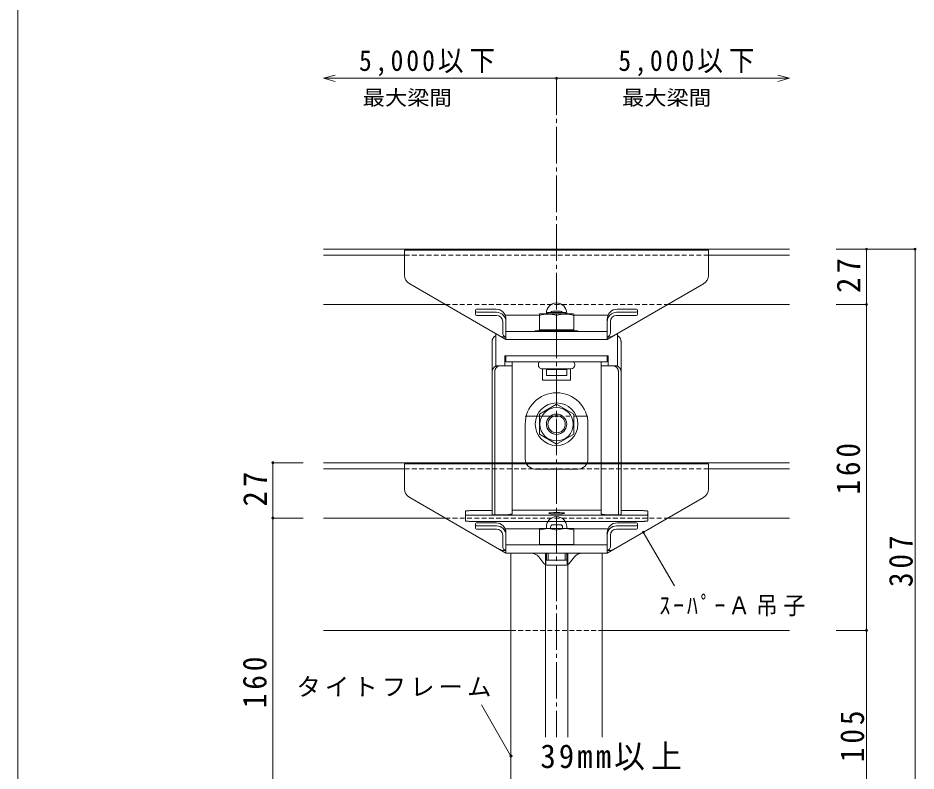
# Model space of a CAD drawing. Units: millimetres, scale not verified. Extents: x -1135 to 2170, y -1086 to 2575.
# Drawn here: x -1134.2 to -691, y -899.9 to -528.4 of the extents above; entities that cross this region are included whole.
import ezdxf
from ezdxf.enums import TextEntityAlignment as Align

# ---------------------------------------------------------------- set-up
doc = ezdxf.new("R2010")
doc.units = ezdxf.units.MM
doc.header["$LTSCALE"] = 2
doc.header["$PDMODE"] = 32
doc.header["$PDSIZE"] = 1
doc.linetypes.add('CHAIN2', pattern=[12, 9, -1, 1, -1])
doc.linetypes.add('DASHED1', pattern=[1.8, 1.2, -0.6])
doc.layers.add('0-1', color=4, linetype='Continuous', lineweight=18)
doc.styles.add('ＭＳ ゴシック', font='')
doc.styles.get('ＭＳ ゴシック').set_extended_font_data('MS Gothic')

msp = doc.modelspace()

# ---------------------------------------------------------------- linework, layer by layer
at = {"layer": '0-1', "color": 2}
msp.add_line((-1134.243, -1085.885), (-1134.243, 34.121), dxfattribs=at)
at = {"layer": '0-1', "color": 7}
for p, q in [((-983.411, -558.13), (-977.616, -556.578)), ((-983.411, -558.13), (-977.616, -559.683)), ((-753.411, -558.13), (-759.207, -556.578)), ((-753.411, -558.13), (-759.207, -559.683)), ((-715.501, -642.393), (-715.501, -830.493)), ((-730.502, -669.693), (-715.501, -669.693)), ((-793.411, -748.376), (-943.411, -748.376)), ((-943.411, -760.622), (-943.411, -748.376)), ((-793.411, -760.622), (-793.411, -748.376)), ((-940.911, -764.952), (-893.411, -792.376)), ((-795.911, -764.952), (-843.411, -792.376)), ((-993.411, -775.076), (-1008.411, -775.076)), ((-908.411, -777.938), (-908.411, -779.853)), ((-898.271, -777.438), (-907.911, -777.438)), ((-907.711, -778.955), (-898.011, -778.955)), ((-873.411, -780.376), (-873.411, -779.376)), ((-871.411, -780.376), (-871.411, -779.576)), ((-870.211, -778.376), (-866.611, -778.376)), ((-865.411, -780.376), (-865.411, -779.576)), ((-863.411, -780.376), (-863.411, -779.376)), ((-829.111, -778.955), (-838.811, -778.955)), ((-828.911, -777.438), (-838.564, -777.438)), ((-828.411, -777.938), (-828.411, -779.853)), ((-898.011, -780.553), (-907.711, -780.553)), ((-895.011, -783.553), (-895.011, -789.076)), ((-876.911, -780.376), (-893.807, -780.376)), ((-893.411, -788.376), (-893.411, -782.297)), ((-876.911, -780.32), (-876.661, -780.176)), ((-868.411, -788.176), (-868.411, -781.08)), ((-859.911, -788.176), (-859.911, -780.32)), ((-859.911, -780.376), (-843.015, -780.376)), ((-843.411, -788.376), (-843.411, -782.297)), ((-841.811, -783.553), (-841.811, -789.076)), ((-838.811, -780.553), (-829.111, -780.553)), ((-825.596, -782.09), (-810.286, -808.605)), ((-893.411, -788.376), (-843.411, -788.376)), ((-893.411, -792.376), (-893.411, -788.376)), ((-875.75, -788.376), (-875.447, -788.268)), ((-861.072, -788.376), (-861.376, -788.268)), ((-843.411, -792.376), (-843.411, -788.376)), ((-894.15, -791.176), (-893.411, -791.176)), ((-893.278, -792.376), (-843.411, -792.376)), ((-890.911, -950.876), (-890.911, -792.376)), ((-873.911, -883.143), (-873.911, -792.376)), ((-873.411, -795.876), (-873.411, -792.376)), ((-872.599, -795.876), (-872.599, -792.376)), ((-864.223, -795.876), (-864.223, -792.376)), ((-863.411, -795.876), (-863.411, -792.376)), ((-862.911, -883.143), (-862.911, -792.376)), ((-845.911, -883.143), (-845.911, -792.376)), ((-842.673, -791.176), (-843.411, -791.176)), ((-874.662, -797.437), (-877.208, -794.253)), ((-873.661, -798.188), (-873.661, -795.876)), ((-873.661, -795.876), (-863.161, -795.876)), ((-863.161, -798.188), (-863.161, -795.876)), ((-862.16, -797.437), (-859.615, -794.253)), ((-864.113, -798.376), (-872.709, -798.376)), ((-730.502, -830.493), (-715.501, -830.493)), ((-715.501, -830.493), (-715.501, -935.493)), ((-890.911, -892.501), (-905.453, -867.317))]:
    msp.add_line(p, q, dxfattribs=at)
at = {"layer": '0-1', "color": 7, "linetype": 'CHAIN2'}
for p, q in [((-868.411, -558.13), (-868.411, -883.143)), ((-883.911, -724.793), (-852.911, -724.793))]:
    msp.add_line(p, q, dxfattribs=at)
at = {"layer": '0-1', "color": 3}
for p, q in [((-753.411, -642.393), (-983.411, -642.393)), ((-943.411, -645.393), (-983.411, -645.393)), ((-753.411, -645.393), (-793.411, -645.393)), ((-923.375, -669.693), (-983.411, -669.693)), ((-753.411, -669.693), (-813.447, -669.693)), ((-753.411, -747.776), (-983.411, -747.776)), ((-943.411, -750.776), (-983.411, -750.776)), ((-753.411, -750.776), (-793.411, -750.776)), ((-923.376, -775.076), (-983.411, -775.076)), ((-753.411, -775.076), (-813.447, -775.076)), ((-890.911, -830.493), (-983.411, -830.493)), ((-753.411, -830.493), (-845.911, -830.493))]:
    msp.add_line(p, q, dxfattribs=at)
at = {"layer": '0-1', "lineweight": 9}
for p, q in [((-943.411, -655.238), (-943.411, -642.993)), ((-793.411, -642.993), (-943.411, -642.993)), ((-793.411, -655.238), (-793.411, -642.993)), ((-940.911, -659.569), (-893.411, -686.993)), ((-795.911, -659.569), (-843.411, -686.993)), ((-908.411, -672.554), (-908.411, -674.47)), ((-898.271, -672.054), (-907.911, -672.054)), ((-907.711, -673.572), (-898.011, -673.572)), ((-873.261, -674.293), (-872.661, -673.693)), ((-872.661, -673.693), (-864.161, -673.693)), ((-872.661, -673.693), (-872.661, -674.293)), ((-870.211, -672.993), (-866.611, -672.993)), ((-864.161, -673.693), (-863.561, -674.293)), ((-864.161, -673.693), (-864.161, -674.293)), ((-829.111, -673.572), (-838.811, -673.572)), ((-828.911, -672.054), (-838.564, -672.054)), ((-828.411, -672.554), (-828.411, -674.47)), ((-898.011, -675.17), (-907.711, -675.17)), ((-876.911, -674.993), (-893.807, -674.993)), ((-893.411, -682.993), (-893.411, -676.913)), ((-876.661, -674.293), (-876.911, -674.543)), ((-876.911, -682.293), (-876.911, -674.543)), ((-876.661, -674.293), (-860.161, -674.293)), ((-873.411, -674.293), (-873.411, -673.993)), ((-868.411, -682.293), (-868.411, -675.196)), ((-863.411, -674.293), (-863.411, -673.993)), ((-860.161, -674.293), (-859.911, -674.543)), ((-859.911, -682.293), (-859.911, -674.543)), ((-843.015, -674.993), (-859.911, -674.993)), ((-843.411, -682.993), (-843.411, -676.913)), ((-838.811, -675.17), (-829.111, -675.17)), ((-895.011, -678.17), (-895.011, -683.693)), ((-876.911, -682.293), (-859.911, -682.293)), ((-841.811, -678.17), (-841.811, -683.693)), ((-898.411, -700.17), (-898.411, -684.106)), ((-894.15, -685.792), (-893.411, -685.792)), ((-893.411, -686.993), (-893.411, -682.993)), ((-893.411, -682.993), (-843.411, -682.993)), ((-893.277, -686.993), (-843.411, -686.993)), ((-857.93, -682.993), (-857.911, -682.801)), ((-843.411, -686.993), (-843.411, -682.993)), ((-842.672, -685.792), (-843.411, -685.792)), ((-838.411, -700.17), (-838.411, -684.106)), ((-900.208, -687.993), (-900.208, -719.784)), ((-893.911, -699.993), (-893.911, -694.993)), ((-893.911, -694.993), (-842.911, -694.993)), ((-893.411, -694.993), (-893.411, -697.993)), ((-843.411, -694.993), (-843.411, -697.993)), ((-842.911, -699.993), (-842.911, -694.993)), ((-897.49, -699.993), (-898.411, -699.993)), ((-890.411, -699.993), (-897.49, -699.993)), ((-893.411, -697.993), (-843.411, -697.993)), ((-890.411, -697.993), (-890.411, -773.108)), ((-877.411, -698.993), (-877.411, -699.492)), ((-859.411, -698.993), (-859.411, -699.492)), ((-846.411, -697.993), (-846.411, -773.108)), ((-846.411, -699.993), (-839.333, -699.993)), ((-839.333, -699.993), (-838.411, -699.993)), ((-900.208, -702.993), (-900.208, -773.358)), ((-898.941, -702.993), (-898.941, -773.572)), ((-875.411, -701.492), (-861.411, -701.492)), ((-875.311, -706.993), (-875.311, -701.492)), ((-873.411, -704.792), (-873.411, -701.793)), ((-863.411, -701.793), (-873.411, -701.793)), ((-863.411, -704.792), (-863.411, -701.793)), ((-861.511, -706.993), (-861.511, -701.492)), ((-837.882, -702.993), (-837.882, -773.572)), ((-861.511, -706.993), (-875.311, -706.993)), ((-863.411, -704.792), (-873.411, -704.792)), ((-868.411, -718.978), (-876.911, -723.885)), ((-868.411, -718.978), (-859.911, -723.885)), ((-876.911, -723.885), (-876.911, -733.7)), ((-859.911, -723.885), (-859.911, -733.7)), ((-883.911, -728.793), (-883.911, -745.904)), ((-852.911, -728.793), (-852.911, -745.904)), ((-868.411, -738.608), (-876.911, -733.7)), ((-859.911, -733.7), (-868.411, -738.608)), ((-878.911, -750.905), (-857.911, -750.905)), ((-846.411, -771.219), (-890.411, -771.219)), ((-913.411, -771.669), (-913.411, -776.495)), ((-900.208, -771.433), (-910.411, -771.433)), ((-826.411, -773.74), (-910.411, -773.74)), ((-900.208, -773.358), (-898.941, -773.572)), ((-898.941, -773.572), (-892.143, -773.322)), ((-837.882, -773.572), (-844.679, -773.322)), ((-836.614, -773.358), (-837.882, -773.572)), ((-836.614, -771.433), (-826.411, -771.433)), ((-823.411, -771.669), (-823.411, -776.495)), ((-826.411, -776.731), (-910.411, -776.731))]:
    msp.add_line(p, q, dxfattribs=at)
at = {"layer": '0-1', "color": 3, "linetype": 'DASHED1'}
for p, q in [((-943.411, -645.393), (-793.411, -645.393)), ((-923.376, -669.693), (-813.447, -669.693)), ((-943.411, -750.776), (-793.411, -750.776)), ((-923.376, -775.076), (-813.447, -775.076)), ((-890.911, -830.493), (-845.911, -830.493))]:
    msp.add_line(p, q, dxfattribs=at)
at = {"layer": '0-1', "color": 7}
for points in [[(-983.411, -558.13), (-868.411, -558.13), (-753.411, -558.13)], [(-730.502, -642.393), (-691.501, -642.393), (-691.501, -950.876)], [(-993.411, -747.776), (-1008.411, -747.776), (-1008.411, -935.076)], [(-859.911, -788.176), (-876.911, -788.176), (-876.911, -780.32)], [(-859.911, -780.32), (-860.161, -780.176), (-876.661, -780.176)]]:
    msp.add_lwpolyline(points, dxfattribs=at)
at = {"layer": '0-1', "lineweight": 9}
for points in [[(-878.892, -682.993), (-878.911, -682.801), (-873.838, -682.301)], [(-878.911, -682.801), (-857.911, -682.801), (-862.985, -682.301)], [(-900.208, -687.993), (-900.2, -687.763), (-900.176, -687.535), (-900.137, -687.31), (-900.082, -687.088), (-900.011, -686.872), (-899.926, -686.662), (-899.827, -686.461), (-899.714, -686.268), (-899.588, -686.085), (-899.45, -685.914), (-899.3, -685.754), (-899.139, -685.608), (-898.969, -685.476), (-898.79, -685.358), (-898.604, -685.256), (-898.411, -685.17)], [(-836.614, -687.993), (-836.622, -687.763), (-836.646, -687.535), (-836.685, -687.31), (-836.74, -687.088), (-836.811, -686.872), (-836.896, -686.662), (-836.995, -686.461), (-837.108, -686.268), (-837.234, -686.085), (-837.373, -685.914), (-837.522, -685.754), (-837.683, -685.608), (-837.853, -685.476), (-838.032, -685.358), (-838.218, -685.256), (-838.411, -685.17)], [(-836.614, -687.993), (-836.614, -702.993), (-836.614, -773.358)], [(-897.49, -699.993), (-897.756, -700.007), (-898.02, -700.05), (-898.279, -700.122), (-898.53, -700.221), (-898.771, -700.347), (-899, -700.498), (-899.214, -700.673), (-899.412, -700.871), (-899.591, -701.09), (-899.75, -701.326), (-899.887, -701.578), (-900.001, -701.844), (-900.092, -702.122), (-900.156, -702.407), (-900.195, -702.698), (-900.208, -702.993)], [(-896.222, -699.993), (-896.488, -700.007), (-896.752, -700.05), (-897.011, -700.122), (-897.262, -700.221), (-897.503, -700.347), (-897.732, -700.498), (-897.946, -700.673), (-898.144, -700.871), (-898.323, -701.09), (-898.482, -701.326), (-898.619, -701.578), (-898.734, -701.844), (-898.823, -702.122), (-898.888, -702.407), (-898.928, -702.698), (-898.941, -702.993)], [(-837.882, -702.993), (-837.895, -702.698), (-837.934, -702.407), (-837.999, -702.122), (-838.089, -701.844), (-838.203, -701.578), (-838.34, -701.326), (-838.499, -701.09), (-838.678, -700.871), (-838.876, -700.673), (-839.09, -700.498), (-839.319, -700.347), (-839.56, -700.221), (-839.811, -700.122), (-840.07, -700.05), (-840.334, -700.007), (-840.601, -699.993)], [(-836.614, -702.993), (-836.627, -702.698), (-836.666, -702.407), (-836.731, -702.122), (-836.821, -701.844), (-836.935, -701.578), (-837.072, -701.326), (-837.231, -701.09), (-837.41, -700.871), (-837.608, -700.673), (-837.822, -700.498), (-838.051, -700.347), (-838.292, -700.221), (-838.543, -700.122), (-838.802, -700.05), (-839.066, -700.007), (-839.333, -699.993)], [(-910.411, -771.433), (-910.705, -771.434), (-910.996, -771.438), (-911.282, -771.444), (-911.559, -771.451), (-911.825, -771.461), (-912.078, -771.473), (-912.314, -771.486), (-912.532, -771.502), (-912.73, -771.519), (-912.905, -771.538), (-913.057, -771.558), (-913.183, -771.578), (-913.282, -771.6), (-913.353, -771.623), (-913.397, -771.646), (-913.411, -771.669)], [(-913.411, -773.505), (-913.397, -773.528), (-913.353, -773.551), (-913.282, -773.573), (-913.183, -773.595), (-913.057, -773.616), (-912.905, -773.635), (-912.73, -773.654), (-912.532, -773.671), (-912.314, -773.687), (-912.078, -773.7), (-911.825, -773.712), (-911.559, -773.722), (-911.282, -773.73), (-910.996, -773.736), (-910.705, -773.739), (-910.411, -773.74)], [(-892.143, -773.322), (-891.954, -773.314), (-891.772, -773.306), (-891.598, -773.296), (-891.433, -773.286), (-891.278, -773.274), (-891.134, -773.262), (-891.001, -773.249), (-890.881, -773.235), (-890.773, -773.221), (-890.678, -773.206), (-890.598, -773.19), (-890.531, -773.174), (-890.479, -773.158), (-890.441, -773.141), (-890.419, -773.125), (-890.411, -773.108)], [(-846.411, -773.108), (-846.404, -773.125), (-846.381, -773.141), (-846.344, -773.158), (-846.291, -773.174), (-846.225, -773.19), (-846.144, -773.206), (-846.049, -773.221), (-845.941, -773.235), (-845.821, -773.249), (-845.688, -773.262), (-845.544, -773.274), (-845.39, -773.286), (-845.224, -773.296), (-845.051, -773.306), (-844.869, -773.314), (-844.679, -773.322)], [(-823.411, -771.669), (-823.426, -771.646), (-823.469, -771.623), (-823.54, -771.6), (-823.64, -771.578), (-823.765, -771.558), (-823.917, -771.538), (-824.092, -771.519), (-824.29, -771.502), (-824.508, -771.486), (-824.744, -771.473), (-824.997, -771.461), (-825.263, -771.451), (-825.54, -771.444), (-825.826, -771.438), (-826.117, -771.434), (-826.411, -771.433)], [(-826.411, -773.74), (-826.117, -773.739), (-825.826, -773.736), (-825.54, -773.73), (-825.263, -773.722), (-824.997, -773.712), (-824.744, -773.7), (-824.508, -773.687), (-824.29, -773.671), (-824.092, -773.654), (-823.917, -773.635), (-823.765, -773.616), (-823.64, -773.595), (-823.54, -773.573), (-823.469, -773.551), (-823.426, -773.528), (-823.411, -773.505)], [(-913.411, -776.495), (-913.397, -776.519), (-913.353, -776.541), (-913.282, -776.564), (-913.183, -776.585), (-913.057, -776.606), (-912.905, -776.626), (-912.73, -776.645), (-912.532, -776.662), (-912.314, -776.677), (-912.078, -776.691), (-911.825, -776.703), (-911.559, -776.713), (-911.282, -776.721), (-910.996, -776.726), (-910.705, -776.73), (-910.411, -776.731)], [(-826.411, -776.731), (-826.117, -776.73), (-825.826, -776.726), (-825.54, -776.721), (-825.263, -776.713), (-824.997, -776.703), (-824.744, -776.691), (-824.508, -776.677), (-824.29, -776.662), (-824.092, -776.645), (-823.917, -776.626), (-823.765, -776.606), (-823.64, -776.585), (-823.54, -776.564), (-823.469, -776.541), (-823.426, -776.519), (-823.411, -776.495)]]:
    msp.add_lwpolyline(points, dxfattribs=at)
msp.add_lwpolyline([(-864.411, -772.72), (-864.716, -772.6), (-865.583, -772.498), (-866.88, -772.43), (-868.411, -772.406), (-869.942, -772.43), (-871.239, -772.498), (-872.107, -772.6), (-872.411, -772.72), (-872.107, -772.84), (-871.239, -772.942), (-869.942, -773.01), (-868.411, -773.034), (-866.88, -773.01), (-865.583, -772.942), (-864.716, -772.84)], close=True, dxfattribs=at)
for radius in [10.5, 8.25, 5, 4.25]:
    msp.add_circle((-868.411, -728.793), radius, dxfattribs=at)
for centre, radius, start, end in [((-938.411, -655.238), 5, 180, 240), ((-798.411, -655.238), 5, 300, 0), ((-868.411, -673.993), 5, 0, 180), ((-907.911, -672.554), 0.5, 90, 180), ((-907.711, -672.872), 0.7, 180, 270), ((-898.271, -676.913), 4.859, 0, 90), ((-898.011, -678.17), 4.598, 0, 90), ((-870.211, -674.193), 1.2, 90, 155.377), ((-866.611, -674.193), 1.2, 24.62299, 90), ((-838.552, -676.913), 4.859, 90, 180), ((-838.811, -678.17), 4.598, 90, 180), ((-829.111, -672.872), 0.7, 270, 0), ((-828.911, -672.554), 0.5, 0, 90), ((-907.711, -674.47), 0.7, 180, 270), ((-898.011, -678.17), 3, 0, 90), ((-872.661, -688.603), 14.065, 72.41199, 107.588), ((-864.161, -688.603), 14.065, 72.41199, 107.588), ((-838.811, -678.17), 3, 90, 180), ((-829.111, -674.47), 0.7, 270, 0), ((-873.661, -684.093), 1.8, 90, 95.62799), ((-863.161, -684.093), 1.8, 84.37199, 90), ((-894.15, -680.793), 5, 239.99998, 269.99998), ((-892.911, -683.693), 2.1, 180, 256.226), ((-843.911, -683.693), 2.1, 283.77399, 0), ((-842.672, -680.793), 5, 270, 300), ((-876.411, -698.993), 1, 89.99998, 179.99998), ((-875.411, -699.492), 2, 179.99997, 269.99998), ((-861.411, -699.492), 2, 270, 0), ((-860.411, -698.993), 1, 0, 89.99998), ((-868.411, -728.793), 15.5, 0, 179.99997), ((-878.911, -745.904), 5, 179.99997, 269.99998), ((-857.911, -745.904), 5, 270, 0)]:
    msp.add_arc(centre, radius, start, end, dxfattribs=at)
at = {"layer": '0-1', "color": 7}
for centre, radius, start, end in [((-938.411, -760.622), 5, 179.99997, 239.99997), ((-798.411, -760.622), 5, 300, 0), ((-868.411, -779.376), 5, 0, 179.99997), ((-907.911, -777.938), 0.5, 89.99998, 179.99998), ((-907.711, -778.255), 0.7, 179.99997, 269.99998), ((-907.711, -779.853), 0.7, 179.99997, 269.99998), ((-898.271, -782.297), 4.859, 0, 89.99998), ((-898.011, -783.553), 4.598, 0, 89.99998), ((-870.211, -779.576), 1.2, 89.99998, 179.99998), ((-866.611, -779.576), 1.2, 0, 89.99998), ((-838.552, -782.297), 4.859, 89.99998, 179.99998), ((-838.811, -783.553), 4.598, 89.99998, 179.99998), ((-829.111, -778.255), 0.7, 270, 0), ((-829.111, -779.853), 0.7, 270, 0), ((-828.911, -777.938), 0.5, 0, 89.99998), ((-898.011, -783.553), 3, 0, 89.99998), ((-872.661, -792.596), 12.276, 69.74397, 110.25598), ((-864.161, -792.596), 12.276, 69.74397, 110.25598), ((-838.811, -783.553), 3, 89.99998, 179.99998), ((-874.911, -789.776), 1.6, 89.99998, 109.54906), ((-861.911, -789.776), 1.6, 70.4509, 89.99998), ((-894.15, -786.176), 5, 239.99998, 269.99998), ((-892.911, -789.076), 2.1, 179.99997, 256.22583), ((-881.113, -797.376), 5, 38.64899, 89.99998), ((-855.709, -797.376), 5, 89.99998, 141.35095), ((-843.911, -789.076), 2.1, 283.77414, 0), ((-842.673, -786.176), 5, 270, 300), ((-872.709, -795.876), 2.5, 218.64902, 270), ((-864.113, -795.876), 2.5, 270, 321.35097)]:
    msp.add_arc(centre, radius, start, end, dxfattribs=at)
at = {"layer": '0-1', "color": 3}
for p in [(-868.411, -558.13), (-715.501, -642.393), (-691.501, -642.393), (-715.501, -669.693), (-868.411, -724.793), (-1008.411, -747.776), (-1008.411, -775.076), (-825.596, -782.09), (-715.501, -830.493), (-890.911, -892.501)]:
    msp.add_point(p, dxfattribs=at)

# ---------------------------------------------------------------- texts
at = {"layer": '0-1', "color": 2, "style": 'ＭＳ ゴシック', "width": 1.1}
for p in [(-964.151, -573.587), (-836.151, -573.587)]:
    msp.add_text('最大梁間', height=7.331, dxfattribs=at).set_placement(p, align=Align.BOTTOM_LEFT)
at = {"layer": '0-1', "color": 2, "attachment_point": 7, "style": 'ＭＳ ゴシック'}
for s, insert, char_height in [('\\T1.24;\\W0.9;5,000以下', (-965.911, -557.13), 10.26), ('\\T1.24;\\W0.9;5,000以下', (-837.911, -557.13), 10.26), ('\\T1.26;\\W0.9;ｽｰﾊﾟｰＡ吊子', (-817.677, -823.576), 8.798), ('\\T1.17;タイトフレーム', (-996.814, -863.279), 8.798), ('\\T1.2;\\W0.95;39mm以上', (-876.411, -899.763), 11.73)]:
    msp.add_mtext(s, dxfattribs=dict(at, insert=insert, char_height=char_height))
at = {"layer": '0-1', "color": 2, "char_height": 11.73, "attachment_point": 7, "rotation": 90, "style": 'ＭＳ ゴシック'}
for s, insert in [('\\T1.27;\\W0.95;27', (-718.501, -664.043)), ('\\T1.27;\\W0.9;160', (-718.501, -763.492)), ('\\T1.27;\\W0.95;27', (-1011.411, -769.426)), ('\\T1.27;\\W0.9;307', (-692.501, -809.135)), ('\\T1.27;\\W0.9;160', (-1011.411, -868.876)), ('\\T1.27;\\W0.9;105', (-716.501, -895.493))]:
    msp.add_mtext(s, dxfattribs=dict(at, insert=insert))

doc.saveas('drawing.dxf')
